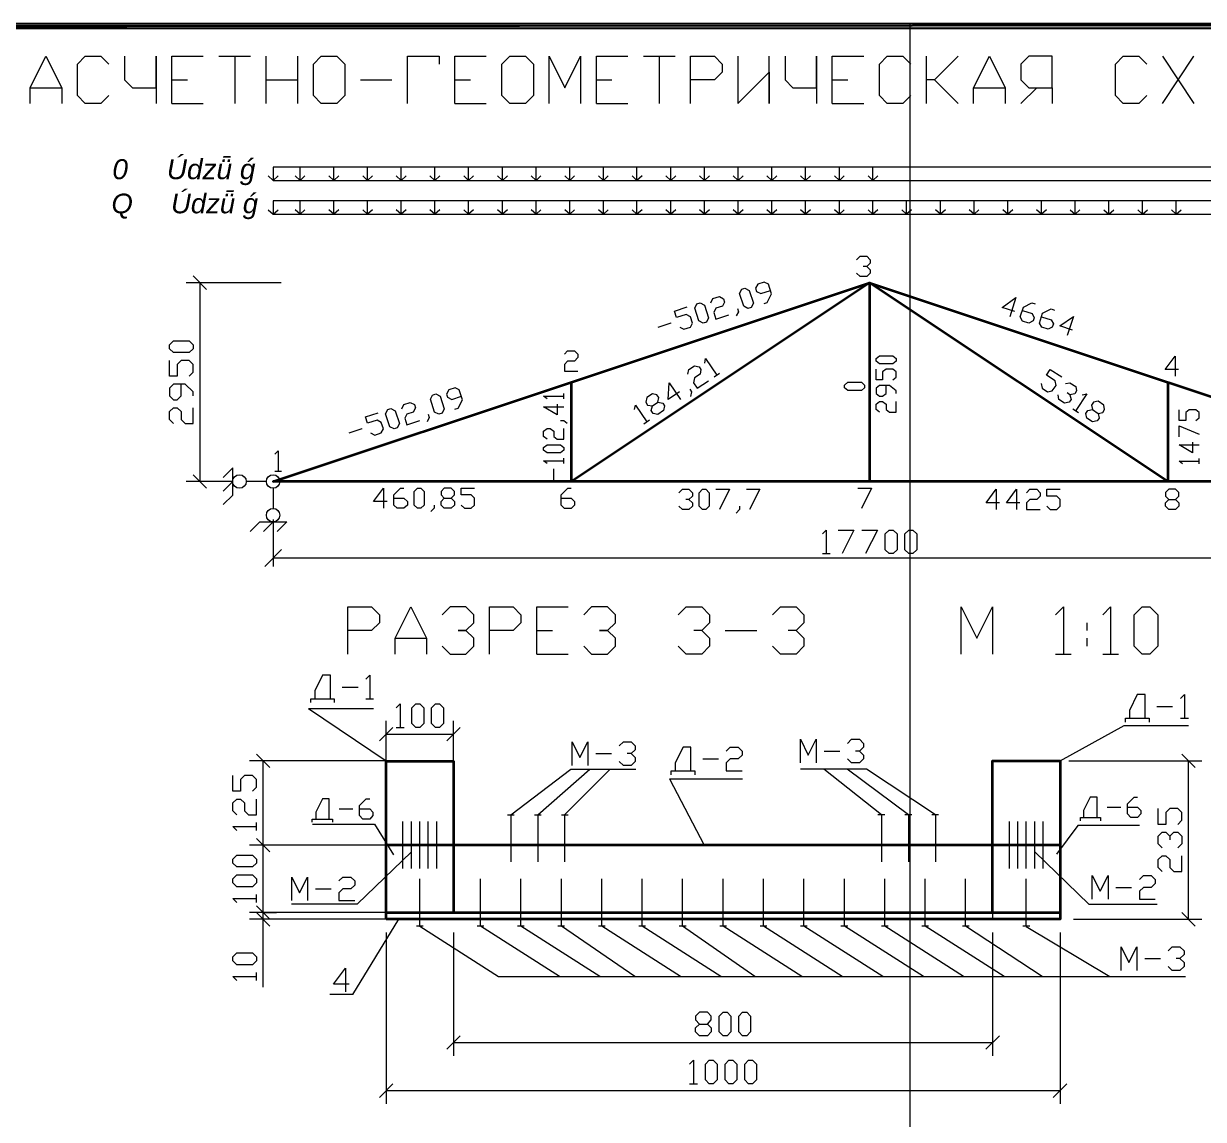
# Model space of a CAD drawing. Header units: millimetres. Extents: x -258556 to -95372, y 16759 to 83874.
# Drawn here: x -128688.6 to -128514.1, y 41839.7 to 42001.8 of the extents above; entities that cross this region are included whole.
import ezdxf

# ---------------------------------------------------------------- set-up
doc = ezdxf.new("R2010")
doc.units = ezdxf.units.MM
doc.header["$LTSCALE"] = 0.5
doc.layers.add('ТОЛСТЫЕ3', color=7, linetype='Continuous', lineweight=50)
doc.styles.add('Arial$201', font='ariali.ttf', dxfattribs={"oblique": 15, "height": 3.53788})

msp = doc.modelspace()

# ---------------------------------------------------------------- hatches: boundary and pattern name
at = {"true_color": 0x000007}
h = msp.add_hatch(color=7, dxfattribs=at)
h.paths.add_polyline_path([(-128336.362, 41416.87), (-128336.362, 41416.147), (-128151.253, 41416.87)])
h.paths.add_polyline_path([(-128336.362, 41416.147), (-128151.253, 41416.87), (-128150.53, 41416.182)])
h.paths.add_polyline_path([(-128151.253, 41416.87), (-128150.53, 41416.182), (-128151.253, 42001.108)])
h.paths.add_polyline_path([(-128150.53, 41416.182), (-128151.253, 42001.108), (-128150.53, 42001.762)])
h.paths.add_polyline_path([(-128151.253, 42001.108), (-128150.53, 42001.762), (-128963.796, 42001.108)])
h.paths.add_polyline_path([(-128150.53, 42001.762), (-128963.796, 42001.108), (-128964.484, 42001.762)])
h.paths.add_polyline_path([(-128963.796, 42001.108), (-128964.484, 42001.762), (-128963.796, 41416.87)])
h.paths.add_polyline_path([(-128964.484, 42001.762), (-128963.796, 41416.87), (-128964.484, 41416.182)])
h.paths.add_polyline_path([(-128963.796, 41416.87), (-128964.484, 41416.182), (-128336.362, 41416.733)])
h.paths.add_polyline_path([(-128964.484, 41416.182), (-128336.362, 41416.733), (-128336.362, 41416.044)])

# ---------------------------------------------------------------- linework, layer by layer
at = {"color": 7, "linetype": 'Continuous', "lineweight": -2, "true_color": 0x000007}
for points in [[(-128150.53, 42001.762), (-128963.796, 42001.108), (-128964.484, 42001.762)], [(-128151.253, 42001.108), (-128150.53, 42001.762), (-128963.796, 42001.108)]]:
    msp.add_lwpolyline(points, close=True, dxfattribs=at)
at = {"color": 7, "linetype": 'Continuous', "lineweight": 5, "true_color": 0x000007}
msp.add_lwpolyline([(-128964.14, 41416.526), (-128150.875, 41416.388), (-128150.875, 42001.418), (-128964.14, 42001.418)], close=True, dxfattribs=at)
at = {"color": 7, "linetype": 'Continuous', "lineweight": 18, "true_color": 0x000007}
for points in [[(-128687.596, 41989.956), (-128687.596, 41992.262), (-128685.273, 41996.943), (-128682.932, 41992.262), (-128682.932, 41989.956)], [(-128675.962, 41991.126), (-128677.133, 41989.956), (-128679.456, 41989.956), (-128680.626, 41991.126), (-128680.626, 41995.773), (-128679.456, 41996.943), (-128677.133, 41996.943), (-128675.962, 41995.773)], [(-128673.639, 41996.943), (-128673.639, 41993.432), (-128672.469, 41992.262), (-128668.992, 41992.262), (-128668.992, 41996.943), (-128668.992, 41989.956)], [(-128666.669, 41989.956), (-128666.669, 41996.943), (-128662.005, 41996.943)], [(-128659.699, 41996.943), (-128655.035, 41996.943), (-128655.035, 41996.943)], [(-128657.359, 41996.943), (-128657.359, 41989.956), (-128657.359, 41989.956)], [(-128652.712, 41989.956), (-128652.712, 41996.943), (-128652.712, 41996.943)], [(-128648.065, 41996.943), (-128648.065, 41989.956), (-128648.065, 41989.956)], [(-128631.785, 41989.956), (-128631.785, 41996.943), (-128627.138, 41996.943), (-128627.138, 41995.773)], [(-128624.798, 41989.956), (-128624.798, 41996.943), (-128620.151, 41996.943)], [(-128610.858, 41989.956), (-128610.858, 41996.943), (-128608.517, 41992.262), (-128606.211, 41996.943), (-128606.211, 41989.956)], [(-128603.871, 41989.956), (-128603.871, 41996.943), (-128599.224, 41996.943)], [(-128596.883, 41996.943), (-128592.237, 41996.943), (-128592.237, 41996.943)], [(-128594.577, 41996.943), (-128594.577, 41989.956), (-128594.577, 41989.956)], [(-128589.931, 41989.956), (-128589.931, 41996.943), (-128586.42, 41996.943), (-128585.284, 41995.773), (-128585.284, 41994.603), (-128586.42, 41993.432), (-128589.931, 41993.432)], [(-128582.943, 41996.943), (-128582.943, 41989.956), (-128578.297, 41994.603), (-128578.297, 41989.956), (-128578.297, 41996.943)], [(-128575.956, 41996.943), (-128575.956, 41993.432), (-128574.82, 41992.262), (-128571.31, 41992.262), (-128571.31, 41996.943), (-128571.31, 41989.956)], [(-128569.003, 41989.956), (-128569.003, 41996.943), (-128564.322, 41996.943)], [(-128557.37, 41991.126), (-128558.54, 41989.956), (-128560.846, 41989.956), (-128562.016, 41991.126), (-128562.016, 41995.773), (-128560.846, 41996.943), (-128558.54, 41996.943), (-128557.37, 41995.773)], [(-128555.029, 41989.956), (-128555.029, 41996.943), (-128555.029, 41996.943)], [(-128550.383, 41996.943), (-128553.859, 41993.432), (-128555.029, 41993.432)], [(-128548.076, 41989.956), (-128548.076, 41992.262), (-128545.736, 41996.943), (-128543.395, 41992.262), (-128543.395, 41989.956)], [(-128541.089, 41989.956), (-128538.749, 41992.262), (-128536.443, 41992.262), (-128536.443, 41996.943), (-128539.919, 41996.943), (-128541.089, 41995.773), (-128541.089, 41993.432), (-128539.919, 41992.262), (-128536.443, 41992.262), (-128536.443, 41989.956)], [(-128522.468, 41991.126), (-128523.639, 41989.956), (-128525.979, 41989.956), (-128527.115, 41991.126), (-128527.115, 41995.773), (-128525.979, 41996.943), (-128523.639, 41996.943), (-128522.468, 41995.773)], [(-128520.162, 41989.956), (-128515.515, 41996.943), (-128515.515, 41996.943)], [(-128520.162, 41996.943), (-128515.515, 41989.956), (-128515.515, 41989.956)], [(-128666.669, 41993.432), (-128664.346, 41993.432), (-128664.346, 41993.432)], [(-128652.712, 41993.432), (-128648.065, 41993.432), (-128648.065, 41993.432)], [(-128638.772, 41993.432), (-128634.108, 41993.432), (-128634.108, 41993.432)], [(-128624.798, 41993.432), (-128622.491, 41993.432), (-128622.491, 41993.432)], [(-128603.871, 41993.432), (-128601.564, 41993.432), (-128601.564, 41993.432)], [(-128569.003, 41993.432), (-128566.663, 41993.432), (-128566.663, 41993.432)], [(-128553.859, 41993.432), (-128550.383, 41989.956), (-128550.383, 41989.956)], [(-128687.596, 41992.262), (-128682.932, 41992.262), (-128682.932, 41992.262)], [(-128548.076, 41992.262), (-128543.395, 41992.262), (-128543.395, 41992.262)], [(-128666.669, 41989.956), (-128662.005, 41989.956), (-128662.005, 41989.956)], [(-128624.798, 41989.956), (-128620.151, 41989.956), (-128620.151, 41989.956)], [(-128603.871, 41989.956), (-128599.224, 41989.956), (-128599.224, 41989.956)], [(-128569.003, 41989.956), (-128564.322, 41989.956), (-128564.322, 41989.956)], [(-128640.613, 41908.537), (-128640.613, 41915.524), (-128637.12, 41915.524), (-128635.967, 41914.353), (-128635.967, 41913.183), (-128637.12, 41912.013), (-128640.613, 41912.013)], [(-128633.626, 41908.537), (-128633.626, 41910.877), (-128631.32, 41915.524), (-128628.98, 41910.877), (-128628.98, 41908.537)], [(-128626.656, 41909.707), (-128625.503, 41908.537), (-128623.163, 41908.537), (-128621.992, 41909.707), (-128621.992, 41910.877), (-128623.163, 41912.013), (-128624.333, 41912.013), (-128623.163, 41912.013), (-128621.992, 41913.183), (-128621.992, 41914.353), (-128623.163, 41915.524), (-128625.503, 41915.524), (-128626.656, 41914.353)], [(-128619.686, 41908.537), (-128619.686, 41915.524), (-128616.193, 41915.524), (-128615.04, 41914.353), (-128615.04, 41913.183), (-128616.193, 41912.013), (-128619.686, 41912.013)], [(-128612.699, 41908.537), (-128612.699, 41915.524), (-128608.052, 41915.524)], [(-128605.729, 41909.707), (-128604.576, 41908.537), (-128602.236, 41908.537), (-128601.065, 41909.707), (-128601.065, 41910.877), (-128602.236, 41912.013), (-128603.406, 41912.013), (-128602.236, 41912.013), (-128601.065, 41913.183), (-128601.065, 41914.353), (-128602.236, 41915.524), (-128604.576, 41915.524), (-128605.729, 41914.353)], [(-128591.772, 41914.353), (-128590.602, 41915.524), (-128588.296, 41915.524), (-128587.125, 41914.353), (-128587.125, 41913.183), (-128588.296, 41912.013), (-128589.449, 41912.013)], [(-128577.815, 41914.353), (-128576.662, 41915.524), (-128574.339, 41915.524), (-128573.168, 41914.353), (-128573.168, 41913.183), (-128574.339, 41912.013), (-128575.492, 41912.013)], [(-128549.918, 41908.537), (-128549.918, 41915.524), (-128547.595, 41910.877), (-128545.271, 41915.524), (-128545.271, 41908.537)], [(-128535.961, 41914.353), (-128534.79, 41915.524), (-128534.79, 41908.537)], [(-128528.991, 41914.353), (-128527.82, 41915.524), (-128527.82, 41908.537)], [(-128531.314, 41913.183), (-128531.314, 41912.013), (-128531.314, 41912.013)], [(-128633.626, 41910.877), (-128628.98, 41910.877), (-128628.98, 41910.877)], [(-128612.699, 41912.013), (-128610.376, 41912.013), (-128610.376, 41912.013)], [(-128588.296, 41912.013), (-128587.125, 41910.877), (-128587.125, 41909.707), (-128588.296, 41908.537), (-128590.602, 41908.537), (-128591.772, 41909.707)], [(-128584.802, 41912.013), (-128580.138, 41912.013), (-128580.138, 41912.013)], [(-128574.339, 41912.013), (-128573.168, 41910.877), (-128573.168, 41909.707), (-128574.339, 41908.537), (-128576.662, 41908.537), (-128577.815, 41909.707)], [(-128531.314, 41910.877), (-128531.314, 41909.707), (-128531.314, 41909.707)], [(-128612.699, 41908.537), (-128608.052, 41908.537), (-128608.052, 41908.537)], [(-128535.961, 41908.537), (-128533.637, 41908.537), (-128533.637, 41908.537)], [(-128528.991, 41908.537), (-128526.667, 41908.537), (-128526.667, 41908.537)]]:
    msp.add_lwpolyline(points, dxfattribs=at)
for points in [[(-128645.725, 41991.126), (-128645.725, 41995.773), (-128644.572, 41996.943), (-128642.248, 41996.943), (-128641.078, 41995.773), (-128641.078, 41991.126), (-128642.248, 41989.956), (-128644.572, 41989.956)], [(-128617.845, 41991.126), (-128617.845, 41995.773), (-128616.675, 41996.943), (-128614.334, 41996.943), (-128613.164, 41995.773), (-128613.164, 41991.126), (-128614.334, 41989.956), (-128616.675, 41989.956)], [(-128523.174, 41908.537), (-128524.327, 41909.707), (-128524.327, 41914.353), (-128523.174, 41915.524), (-128522.021, 41915.524), (-128520.851, 41914.353), (-128520.851, 41909.707), (-128522.021, 41908.537)]]:
    msp.add_lwpolyline(points, close=True, dxfattribs=at)
at = {"color": 7, "linetype": 'Continuous', "lineweight": 13, "true_color": 0x000007}
for points in [[(-128475.262, 41980.559), (-128651.679, 41980.559), (-128651.679, 41978.563)], [(-128646.964, 41979.234), (-128647.687, 41978.563), (-128647.687, 41980.559)], [(-128641.956, 41979.234), (-128642.679, 41978.563), (-128642.679, 41980.559)], [(-128636.982, 41979.234), (-128637.705, 41978.563), (-128637.705, 41980.559)], [(-128632.008, 41979.234), (-128632.731, 41978.563), (-128632.731, 41980.559)], [(-128627.018, 41979.234), (-128627.758, 41978.563), (-128627.758, 41980.559)], [(-128622.044, 41979.234), (-128622.767, 41978.563), (-128622.767, 41980.559)], [(-128617.036, 41979.234), (-128617.776, 41978.563), (-128617.776, 41980.559)], [(-128612.062, 41979.234), (-128612.785, 41978.563), (-128612.785, 41980.559)], [(-128607.089, 41979.234), (-128607.812, 41978.563), (-128607.812, 41980.559)], [(-128602.115, 41979.234), (-128602.838, 41978.563), (-128602.838, 41980.559)], [(-128597.107, 41979.234), (-128597.864, 41978.563), (-128597.864, 41980.559)], [(-128592.856, 41978.563), (-128592.856, 41980.559), (-128592.856, 41980.559)], [(-128588.605, 41979.234), (-128587.883, 41978.563), (-128587.883, 41980.559)], [(-128583.632, 41979.234), (-128582.892, 41978.563), (-128582.892, 41980.559)], [(-128578.641, 41979.234), (-128577.918, 41978.563), (-128577.918, 41980.559)], [(-128573.667, 41979.234), (-128572.927, 41978.563), (-128572.927, 41980.559)], [(-128568.677, 41979.234), (-128567.936, 41978.563), (-128567.936, 41980.559)], [(-128563.686, 41979.234), (-128562.963, 41978.563), (-128562.963, 41980.559)], [(-128652.402, 41979.234), (-128651.679, 41978.563), (-128650.939, 41979.234)], [(-128651.679, 41978.563), (-128475.262, 41978.563), (-128475.262, 41978.563)], [(-128647.687, 41978.563), (-128648.409, 41979.234), (-128648.409, 41979.234)], [(-128642.679, 41978.563), (-128643.436, 41979.234), (-128643.436, 41979.234)], [(-128637.705, 41978.563), (-128638.428, 41979.234), (-128638.428, 41979.234)], [(-128632.731, 41978.563), (-128633.454, 41979.234), (-128633.454, 41979.234)], [(-128627.758, 41978.563), (-128628.48, 41979.234), (-128628.48, 41979.234)], [(-128622.767, 41978.563), (-128623.49, 41979.234), (-128623.49, 41979.234)], [(-128617.776, 41978.563), (-128618.499, 41979.234), (-128618.499, 41979.234)], [(-128612.785, 41978.563), (-128613.525, 41979.234), (-128613.525, 41979.234)], [(-128607.812, 41978.563), (-128608.534, 41979.234), (-128608.534, 41979.234)], [(-128602.838, 41978.563), (-128603.561, 41979.234), (-128603.561, 41979.234)], [(-128597.864, 41978.563), (-128598.587, 41979.234), (-128598.587, 41979.234)], [(-128593.579, 41979.234), (-128592.856, 41978.563), (-128592.133, 41979.234)], [(-128587.883, 41978.563), (-128587.143, 41979.234), (-128587.143, 41979.234)], [(-128582.892, 41978.563), (-128582.169, 41979.234), (-128582.169, 41979.234)], [(-128577.918, 41978.563), (-128577.195, 41979.234), (-128577.195, 41979.234)], [(-128572.927, 41978.563), (-128572.187, 41979.234), (-128572.187, 41979.234)], [(-128567.936, 41978.563), (-128567.214, 41979.234), (-128567.214, 41979.234)], [(-128562.963, 41978.563), (-128562.24, 41979.234), (-128562.24, 41979.234)], [(-128646.964, 41974.244), (-128647.687, 41973.572), (-128647.687, 41975.569)], [(-128641.956, 41974.244), (-128642.679, 41973.572), (-128642.679, 41975.569)], [(-128636.982, 41974.244), (-128637.705, 41973.572), (-128637.705, 41975.569)], [(-128632.008, 41974.244), (-128632.731, 41973.572), (-128632.731, 41975.569)], [(-128627.018, 41974.244), (-128627.758, 41973.572), (-128627.758, 41975.569)], [(-128622.044, 41974.244), (-128622.767, 41973.572), (-128622.767, 41975.569)], [(-128617.036, 41974.244), (-128617.776, 41973.572), (-128617.776, 41975.569)], [(-128612.062, 41974.244), (-128612.785, 41973.572), (-128612.785, 41975.569)], [(-128607.089, 41974.244), (-128607.812, 41973.572), (-128607.812, 41975.569)], [(-128602.115, 41974.244), (-128602.838, 41973.572), (-128602.838, 41975.569)], [(-128597.107, 41974.244), (-128597.864, 41973.572), (-128597.864, 41975.569)], [(-128592.133, 41974.244), (-128592.856, 41973.572), (-128592.856, 41975.569)], [(-128587.143, 41974.244), (-128587.883, 41973.572), (-128587.883, 41975.569)], [(-128582.169, 41974.244), (-128582.892, 41973.572), (-128582.892, 41975.569)], [(-128577.195, 41974.244), (-128577.918, 41973.572), (-128577.918, 41975.569)], [(-128572.187, 41974.244), (-128572.927, 41973.572), (-128572.927, 41975.569)], [(-128567.214, 41974.244), (-128567.936, 41973.572), (-128567.936, 41975.569)], [(-128562.24, 41974.244), (-128562.963, 41973.572), (-128562.963, 41975.569)], [(-128557.266, 41974.244), (-128557.989, 41973.572), (-128557.989, 41975.569)], [(-128552.258, 41974.244), (-128552.998, 41973.572), (-128552.998, 41975.569)], [(-128547.285, 41974.244), (-128548.008, 41973.572), (-128548.008, 41975.569)], [(-128542.294, 41974.244), (-128543.034, 41973.572), (-128543.034, 41975.569)], [(-128537.32, 41974.244), (-128538.043, 41973.572), (-128538.043, 41975.569)], [(-128533.792, 41974.244), (-128533.069, 41973.572), (-128533.069, 41975.569)], [(-128528.819, 41974.244), (-128528.079, 41973.572), (-128528.079, 41975.569)], [(-128523.811, 41974.244), (-128523.088, 41973.572), (-128523.088, 41975.569)], [(-128518.837, 41974.244), (-128518.114, 41973.572), (-128518.114, 41975.569)], [(-128652.402, 41974.244), (-128651.679, 41973.572), (-128650.939, 41974.244)], [(-128647.687, 41973.572), (-128648.409, 41974.244), (-128648.409, 41974.244)], [(-128642.679, 41973.572), (-128643.436, 41974.244), (-128643.436, 41974.244)], [(-128637.705, 41973.572), (-128638.428, 41974.244), (-128638.428, 41974.244)], [(-128632.731, 41973.572), (-128633.454, 41974.244), (-128633.454, 41974.244)], [(-128627.758, 41973.572), (-128628.48, 41974.244), (-128628.48, 41974.244)], [(-128622.767, 41973.572), (-128623.49, 41974.244), (-128623.49, 41974.244)], [(-128617.776, 41973.572), (-128618.499, 41974.244), (-128618.499, 41974.244)], [(-128612.785, 41973.572), (-128613.525, 41974.244), (-128613.525, 41974.244)], [(-128607.812, 41973.572), (-128608.534, 41974.244), (-128608.534, 41974.244)], [(-128602.838, 41973.572), (-128603.561, 41974.244), (-128603.561, 41974.244)], [(-128597.864, 41973.572), (-128598.587, 41974.244), (-128598.587, 41974.244)], [(-128592.856, 41973.572), (-128593.579, 41974.244), (-128593.579, 41974.244)], [(-128587.883, 41973.572), (-128588.605, 41974.244), (-128588.605, 41974.244)], [(-128582.892, 41973.572), (-128583.632, 41974.244), (-128583.632, 41974.244)], [(-128577.918, 41973.572), (-128578.641, 41974.244), (-128578.641, 41974.244)], [(-128572.927, 41973.572), (-128573.667, 41974.244), (-128573.667, 41974.244)], [(-128567.936, 41973.572), (-128568.677, 41974.244), (-128568.677, 41974.244)], [(-128562.963, 41973.572), (-128563.686, 41974.244), (-128563.686, 41974.244)], [(-128557.989, 41973.572), (-128558.712, 41974.244), (-128558.712, 41974.244)], [(-128552.998, 41973.572), (-128553.738, 41974.244), (-128553.738, 41974.244)], [(-128548.008, 41973.572), (-128548.73, 41974.244), (-128548.73, 41974.244)], [(-128543.034, 41973.572), (-128543.757, 41974.244), (-128543.757, 41974.244)], [(-128538.043, 41973.572), (-128538.783, 41974.244), (-128538.783, 41974.244)], [(-128533.069, 41973.572), (-128532.347, 41974.244), (-128532.347, 41974.244)], [(-128528.079, 41973.572), (-128527.339, 41974.244), (-128527.339, 41974.244)], [(-128523.088, 41973.572), (-128522.365, 41974.244), (-128522.365, 41974.244)], [(-128518.114, 41973.572), (-128517.391, 41974.244), (-128517.391, 41974.244)], [(-128565.389, 41966.843), (-128564.873, 41967.36), (-128563.892, 41967.36), (-128563.376, 41966.843), (-128563.376, 41966.344), (-128563.892, 41965.862), (-128564.391, 41965.862)], [(-128563.892, 41965.862), (-128563.376, 41965.346), (-128563.376, 41964.847), (-128563.892, 41964.365), (-128564.873, 41964.365), (-128565.389, 41964.847)], [(-128650.509, 41963.453), (-128664.518, 41963.453), (-128664.518, 41963.453)], [(-128661.523, 41962.438), (-128663.502, 41964.451), (-128663.502, 41964.451)], [(-128662.504, 41963.453), (-128662.504, 41934.041), (-128662.504, 41934.041)], [(-128563.462, 41934.041), (-128563.462, 41963.453), (-128651.679, 41934.041)], [(-128519.37, 41934.041), (-128563.462, 41963.453), (-128607.571, 41934.041)], [(-128579.071, 41960.39), (-128578.607, 41960.545), (-128577.97, 41961.801), (-128578.434, 41963.229), (-128579.037, 41963.539), (-128579.983, 41963.229), (-128580.328, 41962.627), (-128580.173, 41962.128), (-128579.536, 41961.835), (-128578.125, 41962.283)], [(-128563.462, 41963.453), (-128475.262, 41934.041), (-128475.262, 41934.041)], [(-128586.953, 41960.458), (-128586.644, 41961.095), (-128585.68, 41961.405), (-128585.06, 41961.078), (-128584.905, 41960.596), (-128585.232, 41959.977), (-128586.179, 41959.667), (-128586.489, 41959.047), (-128586.179, 41958.084), (-128584.286, 41958.703)], [(-128541.967, 41959.185), (-128543.86, 41959.805), (-128541.812, 41961.25), (-128542.741, 41958.393)], [(-128591.548, 41956.879), (-128590.912, 41956.569), (-128589.965, 41956.879), (-128589.655, 41957.481), (-128589.965, 41958.428), (-128590.585, 41958.772), (-128592.013, 41958.307), (-128592.323, 41959.254), (-128590.43, 41959.873)], [(-128583.012, 41959.65), (-128582.857, 41959.168), (-128583.184, 41958.548)], [(-128540.865, 41959.357), (-128539.437, 41958.892), (-128539.127, 41958.273), (-128539.282, 41957.791), (-128539.902, 41957.481), (-128540.848, 41957.774), (-128541.175, 41958.411), (-128540.711, 41959.839), (-128539.454, 41960.476), (-128538.972, 41960.321)], [(-128538.026, 41958.428), (-128536.597, 41957.98), (-128536.288, 41957.361), (-128536.443, 41956.879), (-128537.062, 41956.569), (-128538.009, 41956.879), (-128538.336, 41957.481), (-128537.871, 41958.927), (-128536.615, 41959.564), (-128536.133, 41959.409)], [(-128533.448, 41956.431), (-128535.341, 41957.051), (-128533.293, 41958.479), (-128534.223, 41955.64)], [(-128594.715, 41956.896), (-128592.805, 41957.516), (-128592.805, 41957.516)], [(-128608.603, 41952.869), (-128608.121, 41953.368), (-128607.106, 41953.368), (-128606.624, 41952.869), (-128606.624, 41952.37), (-128607.106, 41951.871), (-128608.121, 41951.871), (-128608.603, 41951.372), (-128608.603, 41950.374), (-128606.624, 41950.374)], [(-128517.787, 41950.614), (-128519.766, 41950.614), (-128518.286, 41952.611), (-128518.286, 41949.616)], [(-128664.105, 41949.616), (-128663.502, 41950.201), (-128663.502, 41951.372), (-128664.105, 41951.957), (-128665.258, 41951.957), (-128665.843, 41951.372), (-128665.843, 41949.616), (-128666.996, 41949.616), (-128666.996, 41951.957)], [(-128590.344, 41949.926), (-128590.206, 41950.614), (-128589.38, 41951.165), (-128588.691, 41951.028), (-128588.399, 41950.614), (-128588.537, 41949.926), (-128589.38, 41949.375), (-128589.5, 41948.67), (-128588.95, 41947.861), (-128587.297, 41948.962)], [(-128587.848, 41951.578), (-128587.728, 41952.267), (-128586.041, 41949.771)], [(-128560.037, 41949.066), (-128559.521, 41949.461), (-128559.521, 41950.27), (-128560.037, 41950.666), (-128561.018, 41950.666), (-128561.534, 41950.27), (-128561.534, 41949.066), (-128562.515, 41949.066), (-128562.515, 41950.666)], [(-128538.095, 41948.549), (-128537.957, 41947.861), (-128537.131, 41947.31), (-128536.443, 41947.448), (-128535.892, 41948.274), (-128536.03, 41948.962), (-128537.286, 41949.771), (-128536.735, 41950.614), (-128535.049, 41949.513)], [(-128586.471, 41949.513), (-128585.645, 41950.064), (-128585.645, 41950.064)], [(-128663.502, 41946.708), (-128663.502, 41947.293), (-128664.673, 41948.463), (-128666.411, 41948.463), (-128666.996, 41947.878), (-128666.996, 41946.708), (-128666.411, 41946.14), (-128665.843, 41946.14), (-128665.258, 41946.708), (-128665.258, 41948.463)], [(-128624.798, 41944.763), (-128624.316, 41944.901), (-128623.679, 41946.157), (-128624.144, 41947.603), (-128624.746, 41947.93), (-128625.693, 41947.62), (-128626.037, 41946.983), (-128625.882, 41946.519), (-128625.245, 41946.192), (-128623.834, 41946.656)], [(-128608.672, 41946.278), (-128608.672, 41947.069), (-128608.672, 41947.069)], [(-128607.571, 41934.041), (-128607.571, 41948.739), (-128607.571, 41948.739)], [(-128591.583, 41947.31), (-128593.252, 41946.192), (-128593.097, 41948.67), (-128591.445, 41946.192)], [(-128590.051, 41947.706), (-128589.793, 41947.31), (-128589.931, 41946.605)], [(-128559.521, 41947.086), (-128559.521, 41947.482), (-128560.519, 41948.274), (-128562.016, 41948.274), (-128562.515, 41947.878), (-128562.515, 41947.086), (-128562.016, 41946.673), (-128561.534, 41946.673), (-128561.018, 41947.086), (-128561.018, 41948.274)], [(-128534.498, 41948.549), (-128533.827, 41948.67), (-128532.983, 41948.119), (-128532.846, 41947.448), (-128533.121, 41947.018), (-128533.827, 41946.897), (-128534.24, 41947.155)], [(-128519.37, 41934.041), (-128519.37, 41948.739), (-128519.37, 41948.739)], [(-128632.662, 41944.815), (-128632.353, 41945.452), (-128631.406, 41945.761), (-128630.769, 41945.434), (-128630.615, 41944.97), (-128630.941, 41944.333), (-128631.888, 41944.023), (-128632.198, 41943.404), (-128631.888, 41942.457), (-128629.995, 41943.077)], [(-128611.167, 41946.278), (-128611.667, 41946.673), (-128608.672, 41946.673)], [(-128609.687, 41945.486), (-128609.687, 41943.903), (-128611.667, 41945.09), (-128608.672, 41945.09)], [(-128598.226, 41944.694), (-128598.071, 41945.365), (-128596.419, 41942.887)], [(-128594.767, 41945.796), (-128594.061, 41945.641), (-128593.803, 41945.245), (-128593.94, 41944.539), (-128594.767, 41943.989), (-128595.455, 41944.109), (-128595.747, 41944.539), (-128595.593, 41945.245), (-128594.767, 41945.796), (-128594.646, 41946.467), (-128594.904, 41946.897), (-128595.593, 41947.018), (-128596.419, 41946.467), (-128596.556, 41945.796), (-128596.298, 41945.365), (-128595.593, 41945.245)], [(-128562.016, 41944.298), (-128562.515, 41944.694), (-128562.515, 41945.486), (-128562.016, 41945.882), (-128561.534, 41945.882), (-128561.018, 41945.486), (-128561.018, 41944.694), (-128560.519, 41944.298), (-128559.521, 41944.298), (-128559.521, 41945.882)], [(-128533.827, 41946.897), (-128533.672, 41946.192), (-128533.947, 41945.796), (-128534.636, 41945.641), (-128535.479, 41946.192), (-128535.599, 41946.897)], [(-128532.02, 41946.897), (-128531.331, 41947.018), (-128532.983, 41944.539)], [(-128529.662, 41944.109), (-128529.524, 41943.438), (-128529.817, 41943.008), (-128530.488, 41942.887), (-128531.331, 41943.438), (-128531.469, 41944.109), (-128531.176, 41944.539), (-128530.488, 41944.694), (-128529.662, 41944.109), (-128528.974, 41944.264), (-128528.715, 41944.694), (-128528.836, 41945.365), (-128529.662, 41945.916), (-128530.368, 41945.796), (-128530.626, 41945.365), (-128530.488, 41944.694)], [(-128666.411, 41942.646), (-128666.996, 41943.231), (-128666.996, 41944.385), (-128666.411, 41944.97), (-128665.843, 41944.97), (-128665.258, 41944.385), (-128665.258, 41943.231), (-128664.673, 41942.646), (-128663.502, 41942.646), (-128663.502, 41944.97)], [(-128637.257, 41941.235), (-128636.621, 41940.925), (-128635.674, 41941.235), (-128635.364, 41941.855), (-128635.674, 41942.801), (-128636.294, 41943.128), (-128637.722, 41942.664), (-128638.032, 41943.61), (-128636.139, 41944.23)], [(-128628.739, 41944.006), (-128628.584, 41943.541), (-128628.894, 41942.904)], [(-128533.396, 41944.815), (-128532.57, 41944.264), (-128532.57, 41944.264)], [(-128515.206, 41943.059), (-128514.707, 41943.455), (-128514.707, 41944.247), (-128515.206, 41944.643), (-128516.204, 41944.643), (-128516.703, 41944.247), (-128516.703, 41943.059), (-128517.701, 41943.059), (-128517.701, 41944.643)], [(-128640.424, 41941.252), (-128638.514, 41941.872), (-128638.514, 41941.872)], [(-128611.167, 41940.306), (-128611.667, 41940.702), (-128611.667, 41941.493), (-128611.167, 41941.889), (-128610.686, 41941.889), (-128610.169, 41941.493), (-128610.169, 41940.702), (-128609.687, 41940.306), (-128608.672, 41940.306), (-128608.672, 41941.889)], [(-128609.171, 41943.077), (-128608.672, 41943.077), (-128608.19, 41942.681)], [(-128596.849, 41942.595), (-128596.006, 41943.163), (-128596.006, 41943.163)], [(-128517.701, 41940.65), (-128517.701, 41942.268), (-128514.707, 41941.046)], [(-128651.438, 41938.086), (-128650.922, 41938.568), (-128650.922, 41935.59)], [(-128515.705, 41939.858), (-128515.705, 41938.275), (-128517.701, 41939.463), (-128514.707, 41939.463)], [(-128611.167, 41936.709), (-128611.667, 41937.105), (-128608.672, 41937.105)], [(-128608.672, 41936.709), (-128608.672, 41937.501), (-128608.672, 41937.501)], [(-128517.202, 41936.675), (-128517.701, 41937.07), (-128514.707, 41937.07)], [(-128514.707, 41936.675), (-128514.707, 41937.466), (-128514.707, 41937.466)], [(-128663.502, 41935.04), (-128661.523, 41933.06), (-128661.523, 41933.06)], [(-128659.045, 41934.644), (-128657.634, 41936.055), (-128657.634, 41936.055)], [(-128657.634, 41932.062), (-128657.634, 41936.055), (-128657.634, 41936.055)], [(-128651.438, 41935.59), (-128650.44, 41935.59), (-128650.44, 41935.59)], [(-128610.169, 41934.317), (-128610.169, 41935.917), (-128610.169, 41935.917)], [(-128657.634, 41934.041), (-128664.518, 41934.041), (-128664.518, 41934.041)], [(-128659.045, 41932.647), (-128657.634, 41934.041), (-128657.634, 41934.041)], [(-128652.66, 41934.041), (-128655.655, 41934.041), (-128655.655, 41934.041)], [(-128651.679, 41934.041), (-128475.262, 41934.041), (-128475.262, 41934.041)], [(-128659.045, 41930.651), (-128657.634, 41932.062), (-128657.634, 41932.062)], [(-128651.679, 41933.06), (-128651.679, 41930.066), (-128651.679, 41930.066)], [(-128634.814, 41931.099), (-128636.827, 41931.099), (-128635.33, 41933.078), (-128635.33, 41930.1)], [(-128633.833, 41931.598), (-128632.335, 41931.598), (-128631.819, 41931.099), (-128631.819, 41930.582), (-128632.335, 41930.1), (-128633.316, 41930.1), (-128633.833, 41930.582), (-128633.833, 41932.097), (-128632.835, 41933.078), (-128632.335, 41933.078)], [(-128625.348, 41931.598), (-128624.866, 41931.099), (-128624.866, 41930.582), (-128625.348, 41930.1), (-128626.364, 41930.1), (-128626.846, 41930.582), (-128626.846, 41931.099), (-128626.364, 41931.598), (-128625.348, 41931.598), (-128624.866, 41932.097), (-128624.866, 41932.596), (-128625.348, 41933.078), (-128626.364, 41933.078), (-128626.846, 41932.596), (-128626.846, 41932.097), (-128626.364, 41931.598)], [(-128623.851, 41930.582), (-128623.369, 41930.1), (-128622.371, 41930.1), (-128621.872, 41930.582), (-128621.872, 41931.598), (-128622.371, 41932.097), (-128623.851, 41932.097), (-128623.851, 41933.078), (-128621.872, 41933.078)], [(-128609.085, 41931.58), (-128607.588, 41931.58), (-128607.089, 41931.081), (-128607.089, 41930.582), (-128607.588, 41930.083), (-128608.586, 41930.083), (-128609.085, 41930.582), (-128609.085, 41932.097), (-128608.104, 41933.078), (-128607.588, 41933.078)], [(-128591.669, 41932.389), (-128591.152, 41932.906), (-128590.172, 41932.906), (-128589.655, 41932.389), (-128589.655, 41931.89), (-128590.172, 41931.408), (-128590.653, 41931.408)], [(-128590.172, 41931.408), (-128589.655, 41930.892), (-128589.655, 41930.393), (-128590.172, 41929.911), (-128591.152, 41929.911), (-128591.669, 41930.393)], [(-128586.179, 41932.906), (-128584.183, 41932.906), (-128585.68, 41929.911)], [(-128581.687, 41932.906), (-128579.708, 41932.906), (-128581.205, 41929.911)], [(-128565.183, 41933.06), (-128563.187, 41933.06), (-128564.684, 41930.083)], [(-128544.239, 41930.892), (-128546.218, 41930.892), (-128544.72, 41932.906), (-128544.72, 41929.911)], [(-128541.244, 41930.892), (-128543.24, 41930.892), (-128541.743, 41932.906), (-128541.743, 41929.911)], [(-128540.246, 41932.389), (-128539.747, 41932.906), (-128538.749, 41932.906), (-128538.25, 41932.389), (-128538.25, 41931.89), (-128538.749, 41931.408), (-128539.747, 41931.408), (-128540.246, 41930.892), (-128540.246, 41929.911), (-128538.25, 41929.911)], [(-128537.251, 41930.393), (-128536.752, 41929.911), (-128535.754, 41929.911), (-128535.272, 41930.393), (-128535.272, 41931.408), (-128535.754, 41931.89), (-128537.251, 41931.89), (-128537.251, 41932.906), (-128535.272, 41932.906)], [(-128518.217, 41931.408), (-128517.718, 41930.926), (-128517.718, 41930.41), (-128518.217, 41929.911), (-128519.216, 41929.911), (-128519.715, 41930.41), (-128519.715, 41930.926), (-128519.216, 41931.408), (-128518.217, 41931.408), (-128517.718, 41931.907), (-128517.718, 41932.424), (-128518.217, 41932.906), (-128519.216, 41932.906), (-128519.715, 41932.424), (-128519.715, 41931.907), (-128519.216, 41931.408)], [(-128627.844, 41930.582), (-128627.844, 41930.1), (-128628.343, 41929.601)], [(-128582.685, 41930.393), (-128582.685, 41929.911), (-128583.184, 41929.395)], [(-128655.07, 41926.676), (-128653.658, 41928.087), (-128649.666, 41928.087)], [(-128651.679, 41928.087), (-128653.09, 41926.676), (-128653.09, 41926.676)], [(-128651.679, 41928.448), (-128651.679, 41921.513), (-128651.679, 41921.513)], [(-128649.666, 41928.087), (-128651.077, 41926.676), (-128651.077, 41926.676)], [(-128570.432, 41926.297), (-128569.864, 41926.865), (-128569.864, 41923.389)], [(-128568.126, 41926.865), (-128565.785, 41926.865), (-128567.523, 41923.389)], [(-128564.615, 41926.865), (-128562.309, 41926.865), (-128564.047, 41923.389)], [(-128650.423, 41924.008), (-128652.901, 41921.513), (-128652.901, 41921.513)], [(-128651.679, 41922.752), (-128475.262, 41922.752), (-128475.262, 41922.752)], [(-128570.432, 41923.389), (-128569.279, 41923.389), (-128569.279, 41923.389)], [(-128646.103, 41901.36), (-128646.103, 41901.928), (-128643.195, 41901.928), (-128643.195, 41905.404), (-128644.365, 41905.404), (-128645.518, 41903.098), (-128645.518, 41901.928), (-128642.627, 41901.928), (-128642.627, 41901.36)], [(-128637.963, 41904.836), (-128637.378, 41905.404), (-128637.378, 41901.928)], [(-128641.457, 41903.666), (-128639.116, 41903.666), (-128639.116, 41903.666)], [(-128637.963, 41901.928), (-128636.81, 41901.928), (-128636.81, 41901.928)], [(-128525.618, 41898.469), (-128525.618, 41899.071), (-128522.709, 41899.071), (-128522.709, 41902.548), (-128523.879, 41902.548), (-128525.032, 41900.207), (-128525.032, 41899.071), (-128522.124, 41899.071), (-128522.124, 41898.469)], [(-128517.477, 41901.98), (-128516.909, 41902.548), (-128516.909, 41899.071)], [(-128634.969, 41892.686), (-128646.43, 41900.431), (-128646.43, 41900.431)], [(-128636.827, 41900.431), (-128646.43, 41900.431), (-128646.43, 41900.431)], [(-128633.471, 41900.603), (-128632.886, 41901.188), (-128632.886, 41897.694)], [(-128520.971, 41900.809), (-128518.648, 41900.809), (-128518.648, 41900.809)], [(-128634.969, 41892.772), (-128634.969, 41898.693), (-128634.969, 41898.693)], [(-128625.004, 41892.772), (-128625.004, 41898.693), (-128625.004, 41898.693)], [(-128517.477, 41899.071), (-128516.324, 41899.071), (-128516.324, 41899.071)], [(-128633.953, 41897.694), (-128635.967, 41895.715), (-128635.967, 41895.715)], [(-128634.969, 41896.713), (-128625.004, 41896.713), (-128625.004, 41896.713)], [(-128633.471, 41897.694), (-128632.301, 41897.694), (-128632.301, 41897.694)], [(-128625.985, 41895.715), (-128624.006, 41897.694), (-128624.006, 41897.694)], [(-128535.29, 41892.772), (-128525.807, 41897.987), (-128516.29, 41897.987)], [(-128607.467, 41892.084), (-128607.467, 41895.56), (-128606.297, 41893.254), (-128605.127, 41895.56), (-128605.127, 41892.084)], [(-128600.48, 41894.992), (-128599.878, 41895.56), (-128598.742, 41895.56), (-128598.14, 41894.992), (-128598.14, 41894.39), (-128598.742, 41893.822), (-128599.31, 41893.822)], [(-128592.787, 41890.69), (-128592.787, 41891.292), (-128589.879, 41891.292), (-128589.879, 41894.769), (-128591.049, 41894.769), (-128592.219, 41892.445), (-128592.219, 41891.292), (-128589.311, 41891.292), (-128589.311, 41890.69)], [(-128584.664, 41894.201), (-128584.062, 41894.769), (-128582.892, 41894.769), (-128582.324, 41894.201), (-128582.324, 41893.598), (-128582.892, 41893.031), (-128584.062, 41893.031), (-128584.664, 41892.445), (-128584.664, 41891.292), (-128582.324, 41891.292)], [(-128573.685, 41892.445), (-128573.685, 41895.939), (-128572.531, 41893.598), (-128571.361, 41895.939), (-128571.361, 41892.445)], [(-128566.715, 41895.337), (-128566.129, 41895.939), (-128564.976, 41895.939), (-128564.374, 41895.337), (-128564.374, 41894.769), (-128564.976, 41894.184), (-128565.544, 41894.184)], [(-128652.161, 41891.757), (-128654.157, 41893.753), (-128654.157, 41893.753)], [(-128603.957, 41893.822), (-128601.65, 41893.822), (-128601.65, 41893.822)], [(-128598.742, 41893.822), (-128598.14, 41893.254), (-128598.14, 41892.652), (-128598.742, 41892.084), (-128599.878, 41892.084), (-128600.48, 41892.652)], [(-128588.141, 41893.031), (-128585.8, 41893.031), (-128585.8, 41893.031)], [(-128570.191, 41894.184), (-128567.868, 41894.184), (-128567.868, 41894.184)], [(-128564.976, 41894.184), (-128564.374, 41893.598), (-128564.374, 41893.031), (-128564.976, 41892.445), (-128566.129, 41892.445), (-128566.715, 41893.031)], [(-128515.309, 41891.757), (-128517.305, 41893.753), (-128517.305, 41893.753)], [(-128634.969, 41892.772), (-128655.156, 41892.772), (-128655.156, 41892.772)], [(-128653.142, 41880.295), (-128653.142, 41892.772), (-128653.142, 41892.772)], [(-128634.969, 41880.295), (-128634.969, 41892.772), (-128634.969, 41892.772)], [(-128625.004, 41870.348), (-128625.004, 41880.295), (-128625.004, 41892.772), (-128634.969, 41892.772)], [(-128616.537, 41884.787), (-128607.639, 41891.533), (-128598.019, 41891.533)], [(-128612.544, 41884.787), (-128604.817, 41891.533), (-128604.817, 41891.533)], [(-128608.569, 41884.787), (-128601.823, 41891.533), (-128601.823, 41891.533)], [(-128553.738, 41884.787), (-128563.909, 41891.533), (-128573.685, 41891.533)], [(-128561.707, 41884.787), (-128570.208, 41891.533), (-128570.208, 41891.533)], [(-128557.714, 41884.787), (-128566.801, 41891.533), (-128566.801, 41891.533)], [(-128545.271, 41880.295), (-128545.271, 41892.772), (-128545.271, 41892.772)], [(-128535.29, 41869.333), (-128535.29, 41880.295), (-128535.29, 41892.772), (-128545.271, 41892.772)], [(-128534.016, 41892.772), (-128514.328, 41892.772), (-128514.328, 41892.772)], [(-128516.307, 41869.333), (-128516.307, 41892.772), (-128516.307, 41892.772)], [(-128654.743, 41888.281), (-128654.157, 41888.849), (-128654.157, 41890.019), (-128654.743, 41890.587), (-128655.896, 41890.587), (-128656.481, 41890.019), (-128656.481, 41888.281), (-128657.634, 41888.281), (-128657.634, 41890.587)], [(-128593.063, 41890.088), (-128582.238, 41890.088), (-128582.238, 41890.088)], [(-128593.063, 41890.088), (-128587.917, 41880.295), (-128587.917, 41880.295)], [(-128657.066, 41884.787), (-128657.634, 41885.372), (-128657.634, 41886.525), (-128657.066, 41887.11), (-128656.481, 41887.11), (-128655.896, 41886.525), (-128655.896, 41885.372), (-128655.311, 41884.787), (-128654.157, 41884.787), (-128654.157, 41887.11)], [(-128645.88, 41883.668), (-128645.88, 41884.15), (-128643.384, 41884.15), (-128643.384, 41887.145), (-128644.382, 41887.145), (-128645.38, 41885.148), (-128645.38, 41884.15), (-128642.885, 41884.15), (-128642.885, 41883.668)], [(-128638.892, 41885.648), (-128637.395, 41885.648), (-128636.913, 41885.148), (-128636.913, 41884.667), (-128637.395, 41884.15), (-128638.411, 41884.15), (-128638.892, 41884.667), (-128638.892, 41886.164), (-128637.911, 41887.145), (-128637.395, 41887.145)], [(-128532.295, 41883.909), (-128532.295, 41884.391), (-128529.817, 41884.391), (-128529.817, 41887.386), (-128530.832, 41887.386), (-128531.813, 41885.407), (-128531.813, 41884.391), (-128529.318, 41884.391), (-128529.318, 41883.909)], [(-128525.342, 41885.888), (-128523.845, 41885.888), (-128523.329, 41885.407), (-128523.329, 41884.908), (-128523.845, 41884.391), (-128524.826, 41884.391), (-128525.342, 41884.908), (-128525.342, 41886.405), (-128524.344, 41887.386), (-128523.845, 41887.386)], [(-128641.887, 41885.648), (-128639.891, 41885.648), (-128639.891, 41885.648)], [(-128617.019, 41884.787), (-128616.038, 41884.787), (-128616.038, 41884.787)], [(-128616.537, 41884.787), (-128616.537, 41877.817), (-128616.537, 41877.817)], [(-128613.026, 41884.787), (-128612.045, 41884.787), (-128612.045, 41884.787)], [(-128612.544, 41884.787), (-128612.544, 41877.817), (-128612.544, 41877.817)], [(-128609.051, 41884.787), (-128608.052, 41884.787), (-128608.052, 41884.787)], [(-128608.569, 41884.787), (-128608.569, 41877.817), (-128608.569, 41877.817)], [(-128561.225, 41884.787), (-128562.223, 41884.787), (-128562.223, 41884.787)], [(-128561.707, 41884.787), (-128561.707, 41877.817), (-128561.707, 41877.817)], [(-128557.232, 41884.787), (-128558.23, 41884.787), (-128558.23, 41884.787)], [(-128557.714, 41884.787), (-128557.714, 41877.817), (-128557.714, 41877.817)], [(-128553.257, 41884.787), (-128554.237, 41884.787), (-128554.237, 41884.787)], [(-128553.738, 41884.787), (-128553.738, 41877.817), (-128553.738, 41877.817)], [(-128528.32, 41885.888), (-128526.323, 41885.888), (-128526.323, 41885.888)], [(-128517.89, 41883.359), (-128517.305, 41883.961), (-128517.305, 41885.131), (-128517.89, 41885.699), (-128519.061, 41885.699), (-128519.629, 41885.131), (-128519.629, 41883.359), (-128520.799, 41883.359), (-128520.799, 41885.699)], [(-128657.066, 41882.464), (-128657.634, 41883.032), (-128654.157, 41883.032)], [(-128654.157, 41882.464), (-128654.157, 41883.634), (-128654.157, 41883.634)], [(-128645.828, 41883.376), (-128636.672, 41883.376), (-128633.85, 41878.867)], [(-128634.969, 41870.348), (-128634.969, 41882.791), (-128634.969, 41882.791)], [(-128632.49, 41876.819), (-128632.49, 41883.772), (-128632.49, 41883.772)], [(-128631.234, 41876.819), (-128631.234, 41883.772), (-128631.234, 41883.772)], [(-128629.978, 41876.819), (-128629.978, 41883.772), (-128629.978, 41883.772)], [(-128628.739, 41876.819), (-128628.739, 41883.772), (-128628.739, 41883.772)], [(-128627.482, 41876.819), (-128627.482, 41883.772), (-128627.482, 41883.772)], [(-128545.271, 41882.791), (-128545.271, 41870.348), (-128545.271, 41869.333)], [(-128542.793, 41876.819), (-128542.793, 41883.772), (-128542.793, 41883.772)], [(-128541.537, 41876.819), (-128541.537, 41883.772), (-128541.537, 41883.772)], [(-128540.298, 41876.819), (-128540.298, 41883.772), (-128540.298, 41883.772)], [(-128539.041, 41876.819), (-128539.041, 41883.772), (-128539.041, 41883.772)], [(-128537.785, 41876.819), (-128537.785, 41883.772), (-128537.785, 41883.772)], [(-128523.57, 41883.204), (-128532.656, 41883.204), (-128535.806, 41878.953)], [(-128652.161, 41879.314), (-128654.157, 41881.293), (-128654.157, 41881.293)], [(-128654.157, 41881.293), (-128652.161, 41879.314), (-128652.161, 41879.314)], [(-128520.214, 41879.882), (-128520.799, 41880.467), (-128520.799, 41881.62), (-128520.214, 41882.223), (-128519.629, 41882.223), (-128519.061, 41881.62), (-128519.061, 41881.053)], [(-128519.061, 41881.62), (-128518.458, 41882.223), (-128517.89, 41882.223), (-128517.305, 41881.62), (-128517.305, 41880.467), (-128517.89, 41879.882)], [(-128634.969, 41880.295), (-128655.156, 41880.295), (-128655.156, 41880.295)], [(-128653.142, 41880.295), (-128655.156, 41880.295), (-128655.156, 41880.295)], [(-128653.142, 41870.348), (-128653.142, 41880.295), (-128653.142, 41880.295)], [(-128639.254, 41871.57), (-128631.234, 41879.314), (-128631.234, 41879.314)], [(-128625.004, 41880.295), (-128535.29, 41880.295), (-128535.29, 41880.295)], [(-128531.021, 41871.57), (-128539.041, 41879.314), (-128539.041, 41879.314)], [(-128520.214, 41876.406), (-128520.799, 41876.974), (-128520.799, 41878.144), (-128520.214, 41878.712), (-128519.629, 41878.712), (-128519.061, 41878.144), (-128519.061, 41876.974), (-128518.458, 41876.406), (-128517.305, 41876.406), (-128517.305, 41878.712)], [(-128648.926, 41872.086), (-128648.926, 41875.563), (-128647.755, 41873.257), (-128646.585, 41875.563), (-128646.585, 41872.086)], [(-128641.939, 41874.995), (-128641.371, 41875.563), (-128640.2, 41875.563), (-128639.615, 41874.995), (-128639.615, 41874.392), (-128640.2, 41873.824), (-128641.371, 41873.824), (-128641.939, 41873.257), (-128641.939, 41872.086), (-128639.615, 41872.086)], [(-128530.522, 41872.31), (-128530.522, 41875.804), (-128529.352, 41873.463), (-128528.199, 41875.804), (-128528.199, 41872.31)], [(-128523.535, 41875.218), (-128522.967, 41875.804), (-128521.797, 41875.804), (-128521.212, 41875.218), (-128521.212, 41874.633), (-128521.797, 41874.048), (-128522.967, 41874.048), (-128523.535, 41873.463), (-128523.535, 41872.31), (-128521.212, 41872.31)], [(-128645.415, 41873.824), (-128643.109, 41873.824), (-128643.109, 41873.824)], [(-128629.978, 41868.335), (-128629.978, 41875.322), (-128629.978, 41875.322)], [(-128609.326, 41860.865), (-128621.011, 41868.335), (-128621.011, 41875.322)], [(-128603.371, 41860.865), (-128615.04, 41868.335), (-128615.04, 41875.322)], [(-128598.157, 41860.865), (-128609.051, 41868.335), (-128609.051, 41875.322)], [(-128591.411, 41860.865), (-128603.079, 41868.335), (-128603.079, 41875.322)], [(-128585.439, 41860.865), (-128597.09, 41868.335), (-128597.09, 41875.322)], [(-128580.414, 41860.865), (-128591.118, 41868.335), (-128591.118, 41875.322)], [(-128573.478, 41860.865), (-128585.129, 41868.335), (-128585.129, 41875.322)], [(-128567.523, 41860.865), (-128579.157, 41868.335), (-128579.157, 41875.322)], [(-128561.517, 41860.865), (-128573.185, 41868.335), (-128573.185, 41875.322)], [(-128555.511, 41860.865), (-128567.196, 41868.335), (-128567.196, 41875.322)], [(-128549.556, 41860.865), (-128561.225, 41868.335), (-128561.225, 41875.322)], [(-128543.55, 41860.865), (-128555.236, 41868.335), (-128555.236, 41875.322)], [(-128537.94, 41860.865), (-128549.264, 41868.335), (-128549.264, 41875.322)], [(-128540.298, 41868.335), (-128540.298, 41875.322), (-128540.298, 41875.322)], [(-128527.029, 41874.048), (-128524.706, 41874.048), (-128524.706, 41874.048)], [(-128657.066, 41871.811), (-128657.634, 41872.413), (-128654.157, 41872.413)], [(-128654.157, 41871.811), (-128654.157, 41872.981), (-128654.157, 41872.981)], [(-128653.142, 41859.282), (-128653.142, 41869.333), (-128653.142, 41870.348), (-128653.142, 41872.327)], [(-128634.969, 41870.348), (-128655.156, 41870.348), (-128655.156, 41870.348)], [(-128654.157, 41871.329), (-128652.161, 41869.333), (-128652.161, 41869.333)], [(-128654.157, 41871.329), (-128652.161, 41869.333), (-128652.161, 41869.333)], [(-128652.161, 41868.335), (-128654.157, 41870.348), (-128654.157, 41870.348)], [(-128653.142, 41870.348), (-128651.163, 41870.348), (-128651.163, 41870.348)], [(-128639.254, 41871.57), (-128648.977, 41871.57), (-128648.977, 41871.57)], [(-128535.29, 41870.348), (-128634.969, 41870.348), (-128634.969, 41869.333)], [(-128531.021, 41871.57), (-128520.954, 41871.57), (-128520.954, 41871.57)], [(-128517.305, 41870.348), (-128515.309, 41868.335), (-128515.309, 41868.335)], [(-128634.969, 41869.333), (-128655.156, 41869.333), (-128655.156, 41869.333)], [(-128639.873, 41858.198), (-128633.076, 41869.333), (-128633.076, 41869.333)], [(-128634.969, 41869.333), (-128535.29, 41869.333), (-128535.29, 41869.333)], [(-128533.31, 41869.333), (-128514.328, 41869.333), (-128514.328, 41869.333)], [(-128634.969, 41867.354), (-128634.969, 41842.021), (-128634.969, 41842.021)], [(-128629.496, 41868.335), (-128630.477, 41868.335), (-128630.477, 41868.335)], [(-128629.978, 41868.335), (-128618.327, 41860.865), (-128516.72, 41860.865)], [(-128625.004, 41867.354), (-128625.004, 41849.128), (-128625.004, 41849.128)], [(-128620.53, 41868.335), (-128621.511, 41868.335), (-128621.511, 41868.335)], [(-128614.541, 41868.335), (-128615.522, 41868.335), (-128615.522, 41868.335)], [(-128608.569, 41868.335), (-128609.55, 41868.335), (-128609.55, 41868.335)], [(-128602.563, 41868.335), (-128603.561, 41868.335), (-128603.561, 41868.335)], [(-128596.608, 41868.335), (-128597.589, 41868.335), (-128597.589, 41868.335)], [(-128590.602, 41868.335), (-128591.617, 41868.335), (-128591.617, 41868.335)], [(-128584.647, 41868.335), (-128585.628, 41868.335), (-128585.628, 41868.335)], [(-128578.641, 41868.335), (-128579.656, 41868.335), (-128579.656, 41868.335)], [(-128572.686, 41868.335), (-128573.667, 41868.335), (-128573.667, 41868.335)], [(-128566.68, 41868.335), (-128567.696, 41868.335), (-128567.696, 41868.335)], [(-128560.708, 41868.335), (-128561.707, 41868.335), (-128561.707, 41868.335)], [(-128554.754, 41868.335), (-128555.735, 41868.335), (-128555.735, 41868.335)], [(-128548.748, 41868.335), (-128549.746, 41868.335), (-128549.746, 41868.335)], [(-128545.271, 41867.354), (-128545.271, 41849.128), (-128545.271, 41849.128)], [(-128539.781, 41868.335), (-128540.779, 41868.335), (-128540.779, 41868.335)], [(-128540.298, 41868.248), (-128527.958, 41860.865), (-128527.958, 41860.865)], [(-128535.29, 41867.354), (-128535.29, 41842.021), (-128535.29, 41842.021)], [(-128526.272, 41861.778), (-128526.272, 41865.271), (-128525.119, 41862.948), (-128523.948, 41865.271), (-128523.948, 41861.778)], [(-128519.302, 41864.686), (-128518.717, 41865.271), (-128517.563, 41865.271), (-128516.961, 41864.686), (-128516.961, 41864.101), (-128517.563, 41863.533), (-128518.131, 41863.533)], [(-128522.778, 41863.533), (-128520.455, 41863.533), (-128520.455, 41863.533)], [(-128517.563, 41863.533), (-128516.961, 41862.948), (-128516.961, 41862.363), (-128517.563, 41861.778), (-128518.717, 41861.778), (-128519.302, 41862.363)], [(-128640.424, 41859.747), (-128642.747, 41859.747), (-128640.992, 41862.087), (-128640.992, 41858.594)], [(-128657.066, 41860.28), (-128657.634, 41860.865), (-128654.157, 41860.865)], [(-128654.157, 41860.28), (-128654.157, 41861.451), (-128654.157, 41861.451)], [(-128639.873, 41858.198), (-128643.264, 41858.198), (-128643.264, 41858.198)], [(-128587.452, 41853.844), (-128586.884, 41853.276), (-128586.884, 41852.691), (-128587.452, 41852.106), (-128588.623, 41852.106), (-128589.208, 41852.691), (-128589.208, 41853.276), (-128588.623, 41853.844), (-128587.452, 41853.844), (-128586.884, 41854.446), (-128586.884, 41855.014), (-128587.452, 41855.599), (-128588.623, 41855.599), (-128589.208, 41855.014), (-128589.208, 41854.446), (-128588.623, 41853.844)], [(-128624.006, 41852.106), (-128625.985, 41850.127), (-128625.985, 41850.127)], [(-128625.004, 41851.108), (-128545.271, 41851.108), (-128545.271, 41851.108)], [(-128546.269, 41850.127), (-128544.256, 41852.106), (-128544.256, 41852.106)], [(-128590.085, 41847.924), (-128589.483, 41848.492), (-128589.483, 41845.015)], [(-128633.953, 41845.015), (-128635.967, 41843.002), (-128635.967, 41843.002)], [(-128590.085, 41845.015), (-128588.915, 41845.015), (-128588.915, 41845.015)], [(-128536.305, 41843.002), (-128534.309, 41845.015), (-128534.309, 41845.015)], [(-128634.969, 41844.017), (-128535.29, 41844.017), (-128535.29, 41844.017)]]:
    msp.add_lwpolyline(points, dxfattribs=at)
for points in [[(-128475.262, 41973.572), (-128475.262, 41975.569), (-128651.679, 41975.569), (-128651.679, 41973.572)], [(-128581.446, 41959.632), (-128582.066, 41959.959), (-128582.685, 41961.852), (-128582.375, 41962.472), (-128581.894, 41962.627), (-128581.274, 41962.317), (-128580.655, 41960.424), (-128580.964, 41959.77)], [(-128588.072, 41957.481), (-128588.709, 41957.791), (-128589.328, 41959.684), (-128589.001, 41960.321), (-128588.537, 41960.476), (-128587.9, 41960.149), (-128587.28, 41958.256), (-128587.607, 41957.636)], [(-128663.502, 41953.695), (-128664.105, 41953.11), (-128666.411, 41953.11), (-128666.996, 41953.695), (-128666.996, 41954.263), (-128666.411, 41954.848), (-128664.105, 41954.848), (-128663.502, 41954.263)], [(-128559.521, 41951.871), (-128560.037, 41951.475), (-128562.016, 41951.475), (-128562.515, 41951.871), (-128562.515, 41952.267), (-128562.016, 41952.662), (-128560.037, 41952.662), (-128559.521, 41952.267)], [(-128564.202, 41947.93), (-128564.684, 41947.517), (-128566.68, 41947.517), (-128567.179, 41947.93), (-128567.179, 41948.326), (-128566.68, 41948.721), (-128564.684, 41948.721), (-128564.202, 41948.326)], [(-128627.155, 41944.006), (-128627.792, 41944.316), (-128628.412, 41946.209), (-128628.085, 41946.846), (-128627.62, 41947), (-128626.983, 41946.673), (-128626.364, 41944.78), (-128626.691, 41944.161)], [(-128633.781, 41941.855), (-128634.418, 41942.147), (-128635.037, 41944.058), (-128634.71, 41944.694), (-128634.246, 41944.849), (-128633.609, 41944.505), (-128632.989, 41942.612), (-128633.316, 41942.01)], [(-128608.672, 41938.705), (-128609.171, 41938.292), (-128611.167, 41938.292), (-128611.667, 41938.705), (-128611.667, 41939.101), (-128611.167, 41939.497), (-128609.171, 41939.497), (-128608.672, 41939.101)], [(-128630.322, 41930.1), (-128630.838, 41930.582), (-128630.838, 41932.596), (-128630.322, 41933.078), (-128629.84, 41933.078), (-128629.341, 41932.596), (-128629.341, 41930.582), (-128629.84, 41930.1)], [(-128588.158, 41929.911), (-128588.674, 41930.393), (-128588.674, 41932.389), (-128588.158, 41932.906), (-128587.676, 41932.906), (-128587.177, 41932.389), (-128587.177, 41930.393), (-128587.676, 41929.911)], [(-128560.571, 41923.389), (-128561.139, 41923.957), (-128561.139, 41926.297), (-128560.571, 41926.865), (-128559.968, 41926.865), (-128559.4, 41926.297), (-128559.4, 41923.957), (-128559.968, 41923.389)], [(-128557.662, 41923.389), (-128558.23, 41923.957), (-128558.23, 41926.297), (-128557.662, 41926.865), (-128557.06, 41926.865), (-128556.492, 41926.297), (-128556.492, 41923.957), (-128557.06, 41923.389)], [(-128630.563, 41897.694), (-128631.148, 41898.28), (-128631.148, 41900.603), (-128630.563, 41901.188), (-128629.978, 41901.188), (-128629.41, 41900.603), (-128629.41, 41898.28), (-128629.978, 41897.694)], [(-128627.654, 41897.694), (-128628.24, 41898.28), (-128628.24, 41900.603), (-128627.654, 41901.188), (-128627.069, 41901.188), (-128626.501, 41900.603), (-128626.501, 41898.28), (-128627.069, 41897.694)], [(-128634.969, 41880.295), (-128625.004, 41880.295)], [(-128545.271, 41880.295), (-128535.29, 41880.295)], [(-128654.157, 41877.628), (-128654.743, 41877.06), (-128657.066, 41877.06), (-128657.634, 41877.628), (-128657.634, 41878.23), (-128657.066, 41878.798), (-128654.743, 41878.798), (-128654.157, 41878.23)], [(-128654.157, 41874.719), (-128654.743, 41874.151), (-128657.066, 41874.151), (-128657.634, 41874.719), (-128657.634, 41875.322), (-128657.066, 41875.89), (-128654.743, 41875.89), (-128654.157, 41875.322)], [(-128654.157, 41863.189), (-128654.743, 41862.604), (-128657.066, 41862.604), (-128657.634, 41863.189), (-128657.634, 41863.774), (-128657.066, 41864.359), (-128654.743, 41864.359), (-128654.157, 41863.774)], [(-128585.129, 41852.106), (-128585.714, 41852.691), (-128585.714, 41855.014), (-128585.129, 41855.599), (-128584.544, 41855.599), (-128583.976, 41855.014), (-128583.976, 41852.691), (-128584.544, 41852.106)], [(-128582.238, 41852.106), (-128582.806, 41852.691), (-128582.806, 41855.014), (-128582.238, 41855.599), (-128581.635, 41855.599), (-128581.068, 41855.014), (-128581.068, 41852.691), (-128581.635, 41852.106)], [(-128587.177, 41845.015), (-128587.745, 41845.583), (-128587.745, 41847.924), (-128587.177, 41848.492), (-128586.575, 41848.492), (-128586.007, 41847.924), (-128586.007, 41845.583), (-128586.575, 41845.015)], [(-128584.269, 41845.015), (-128584.836, 41845.583), (-128584.836, 41847.924), (-128584.269, 41848.492), (-128583.701, 41848.492), (-128583.098, 41847.924), (-128583.098, 41845.583), (-128583.701, 41845.015)], [(-128581.36, 41845.015), (-128581.928, 41845.583), (-128581.928, 41847.924), (-128581.36, 41848.492), (-128580.792, 41848.492), (-128580.19, 41847.924), (-128580.19, 41845.583), (-128580.792, 41845.015)]]:
    msp.add_lwpolyline(points, close=True, dxfattribs=at)
at = {"color": 7, "linetype": 'Continuous', "lineweight": 35, "true_color": 0x000007}
for points in [[(-128563.462, 41963.453), (-128563.462, 41934.041), (-128651.679, 41934.041), (-128607.571, 41948.739), (-128563.462, 41963.453), (-128607.571, 41934.041), (-128607.571, 41948.739)], [(-128519.37, 41948.739), (-128519.37, 41934.041), (-128563.462, 41963.453), (-128475.262, 41934.041), (-128563.462, 41934.041)], [(-128535.29, 41880.295), (-128634.969, 41880.295), (-128634.969, 41880.295)], [(-128634.969, 41870.348), (-128535.29, 41870.348), (-128535.29, 41870.348)]]:
    msp.add_lwpolyline(points, dxfattribs=at)
msp.add_lwpolyline([(-128634.969, 41869.333), (-128634.969, 41892.686), (-128625.004, 41892.686), (-128625.004, 41870.348), (-128545.271, 41870.348), (-128545.271, 41892.772), (-128535.29, 41892.772), (-128535.29, 41869.333)], close=True, dxfattribs=at)
at = {"color": 7, "linetype": 'Continuous', "lineweight": 13, "true_color": 0x000007}
for points in [[(-128655.655, 41934.059), (-128655.655, 41934.609), (-128656.102, 41935.057), (-128656.67, 41935.057), (-128656.67, 41935.057), (-128657.221, 41935.057), (-128657.668, 41934.609), (-128657.668, 41934.059), (-128657.668, 41934.059), (-128657.668, 41933.508), (-128657.221, 41933.06), (-128656.67, 41933.06), (-128656.67, 41933.06), (-128656.102, 41933.06), (-128655.655, 41933.508), (-128655.655, 41934.059)], [(-128650.681, 41934.059), (-128650.681, 41934.609), (-128651.129, 41935.057), (-128651.679, 41935.057), (-128651.679, 41935.057), (-128652.23, 41935.057), (-128652.677, 41934.609), (-128652.677, 41934.059), (-128652.677, 41934.059), (-128652.677, 41933.508), (-128652.23, 41933.06), (-128651.679, 41933.06), (-128651.679, 41933.06), (-128651.129, 41933.06), (-128650.681, 41933.508), (-128650.681, 41934.059)], [(-128650.681, 41929.085), (-128650.681, 41929.636), (-128651.129, 41930.083), (-128651.679, 41930.083), (-128651.679, 41930.083), (-128652.23, 41930.083), (-128652.677, 41929.636), (-128652.677, 41929.085), (-128652.677, 41929.085), (-128652.677, 41928.534), (-128652.23, 41928.087), (-128651.679, 41928.087), (-128651.679, 41928.087), (-128651.129, 41928.087), (-128650.681, 41928.534), (-128650.681, 41929.085)]]:
    msp.add_open_spline(points, degree=3, knots=[0, 0, 0, 0, 0.0625, 0.0625, 0.0625, 0.062501, 0.125, 0.125, 0.125, 0.125001, 0.1875, 0.1875, 0.1875, 0.187501, 1, 1, 1, 1], dxfattribs=at)
at = {"layer": 'ТОЛСТЫЕ3', "lineweight": 13}
msp.add_lwpolyline([(-128557.507, 42001.762), (-128557.507, 41385.714)], dxfattribs=at)

# ---------------------------------------------------------------- texts
at = {"color": 7, "true_color": 0x000007, "style": 'Arial$201'}
for s, height, p in [('0     Úǳǖ ǵ', 2.96128, (-128675.446, 41978.755)), ('Q     Úǳǖ ǵ', 2.90962, (-128675.584, 41973.713))]:
    msp.add_text(s, height=height, dxfattribs=at).set_placement(p)

doc.saveas('drawing.dxf')
